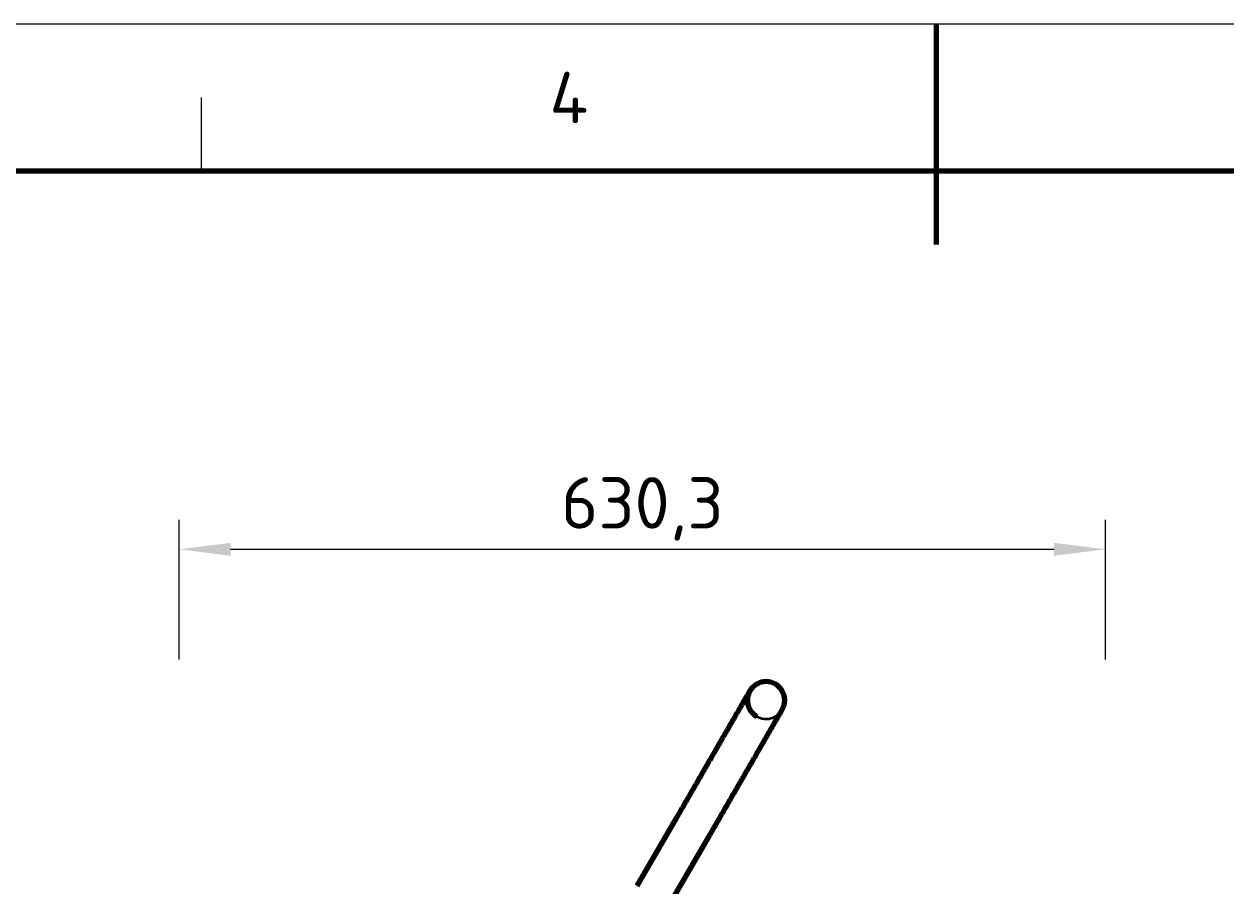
# Model space of a CAD drawing. Header units: millimetres. Extents: x 0 to 2208, y 0 to 420.
# Drawn here: x 147.9 to 229.7, y 238.4 to 297 of the extents above; entities that cross this region are included whole.
import ezdxf
from ezdxf.enums import TextEntityAlignment as Align

# ---------------------------------------------------------------- set-up
doc = ezdxf.new("R2010")
doc.units = ezdxf.units.MM
doc.linetypes.add('IRAM-E-TRAZOS', pattern=[5, 4, -1])
for name, color, linetype, lineweight in [('01-VISIBLE', 7, 'CONTINUOUS', 70), ('02-OCULTA', 4, 'IRAM-E-TRAZOS', 35), ('04-COTA', 3, 'CONTINUOUS', 18), ('06-TEXTO', 7, 'CONTINUOUS', 25), ('07-RECUADRO', 7, 'CONTINUOUS', 70), ('08-FINA', 5, 'CONTINUOUS', 18)]:
    doc.layers.add(name, color=color, linetype=linetype, lineweight=lineweight)
doc.styles.add('ISO3098', font='isocpeur.ttf')
doc.dimstyles.new('FLAMA-IRAM', dxfattribs={"dimtxt": 3.5, "dimasz": 3.5, "dimexe": 2, "dimexo": 1.5, "dimgap": 1, "dimtad": 1, "dimdec": 1, "dimtxsty": 'ISO3098', "dimblk": 'IRAM_FLECHA', "dimblk1": 'IRAM_FLECHA', "dimblk2": 'IRAM_FLECHA', "dimcen": 2.5, "dimclrd": 256, "dimclre": 256, "dimclrt": 256, "dimazin": 3, "dimtfac": 1, "dimtmove": 0, "dimatfit": 3, "dimlwd": 18, "dimlwe": 18})

# ---------------------------------------------------------------- blocks, each defined once
blk = doc.blocks.new('IRAM_FLECHA')
blk.add_solid([(0, 0), (-1, 0.125), (-1, -0.125)])

msp = doc.modelspace()

# ---------------------------------------------------------------- linework, layer by layer
at = {"layer": '01-VISIBLE'}
for p, q in [((189.661, 238.363), (192.321, 242.971)), ((191.861, 237.093), (194.521, 241.701))]:
    msp.add_line(p, q, dxfattribs=at)
for points in [[(192.321, 242.971), (192.346, 243.014), (192.371, 243.058), (192.396, 243.101), (192.422, 243.145), (192.447, 243.188), (192.472, 243.232), (192.497, 243.275), (192.522, 243.319), (192.547, 243.362), (192.572, 243.406), (192.597, 243.449), (192.623, 243.493), (192.648, 243.536), (192.673, 243.58), (192.698, 243.623), (192.723, 243.667), (192.748, 243.711), (192.773, 243.754), (192.798, 243.798), (192.824, 243.841), (192.849, 243.885), (192.874, 243.928), (192.899, 243.972), (192.924, 244.015), (192.949, 244.059), (192.974, 244.102), (192.999, 244.146), (193.025, 244.189), (193.05, 244.233), (193.075, 244.276), (193.1, 244.32), (193.125, 244.363), (193.15, 244.407), (193.175, 244.45), (193.2, 244.494), (193.226, 244.537), (193.251, 244.581), (193.276, 244.624), (193.301, 244.668), (193.326, 244.711), (193.351, 244.755), (193.376, 244.798), (193.401, 244.842), (193.427, 244.886), (193.452, 244.929), (193.477, 244.973), (193.502, 245.016), (193.527, 245.06), (193.552, 245.103), (193.577, 245.147), (193.602, 245.19), (193.628, 245.234), (193.653, 245.277), (193.678, 245.321), (193.703, 245.364), (193.728, 245.408), (193.753, 245.451), (193.778, 245.495), (193.803, 245.538), (193.829, 245.582), (193.854, 245.625), (193.879, 245.669), (193.904, 245.712), (193.929, 245.756), (193.954, 245.799), (193.979, 245.843), (194.005, 245.886), (194.03, 245.93), (194.055, 245.973), (194.08, 246.017), (194.105, 246.061), (194.13, 246.104), (194.155, 246.148), (194.18, 246.191), (194.206, 246.235), (194.231, 246.278), (194.256, 246.322), (194.281, 246.365), (194.306, 246.409), (194.331, 246.452), (194.356, 246.496), (194.381, 246.539), (194.407, 246.583), (194.432, 246.626), (194.457, 246.67), (194.482, 246.713), (194.507, 246.757), (194.532, 246.8), (194.557, 246.844), (194.582, 246.887), (194.608, 246.931), (194.633, 246.974), (194.658, 247.018), (194.683, 247.061), (194.708, 247.105), (194.733, 247.148), (194.758, 247.192), (194.783, 247.236), (194.809, 247.279), (194.834, 247.323), (194.859, 247.366), (194.884, 247.41), (194.909, 247.453), (194.934, 247.497), (194.959, 247.54), (194.984, 247.584), (195.01, 247.627), (195.035, 247.671), (195.06, 247.714), (195.085, 247.758), (195.11, 247.801), (195.135, 247.845), (195.16, 247.888), (195.185, 247.932), (195.211, 247.975), (195.236, 248.019), (195.261, 248.062), (195.286, 248.106), (195.311, 248.149), (195.336, 248.193), (195.361, 248.236), (195.386, 248.28), (195.412, 248.324), (195.437, 248.367), (195.462, 248.411), (195.487, 248.454), (195.512, 248.498), (195.537, 248.541), (195.562, 248.585), (195.587, 248.628), (195.613, 248.672), (195.638, 248.715), (195.663, 248.759), (195.688, 248.802), (195.713, 248.846), (195.738, 248.889), (195.763, 248.933), (195.788, 248.976), (195.814, 249.02), (195.839, 249.063), (195.864, 249.107), (195.889, 249.15), (195.914, 249.194), (195.939, 249.237), (195.964, 249.281), (195.989, 249.324), (196.015, 249.368), (196.04, 249.411), (196.065, 249.455), (196.09, 249.499), (196.115, 249.542), (196.14, 249.586), (196.165, 249.629), (196.19, 249.673), (196.216, 249.716), (196.241, 249.76), (196.266, 249.803), (196.291, 249.847), (196.316, 249.89), (196.341, 249.934), (196.366, 249.977), (196.391, 250.021), (196.417, 250.064), (196.442, 250.108), (196.467, 250.151), (196.492, 250.195), (196.517, 250.238), (196.542, 250.282), (196.567, 250.325), (196.592, 250.369), (196.618, 250.412), (196.643, 250.456), (196.668, 250.499), (196.693, 250.543), (196.718, 250.586), (196.743, 250.63), (196.768, 250.674), (196.793, 250.717), (196.819, 250.761), (196.844, 250.804), (196.869, 250.848), (196.894, 250.891), (196.919, 250.935), (196.944, 250.978), (196.969, 251.022), (196.994, 251.065), (197.02, 251.109), (197.045, 251.152), (197.07, 251.196), (197.095, 251.239), (197.12, 251.283), (197.145, 251.326), (197.17, 251.37), (197.195, 251.413), (197.221, 251.457), (197.246, 251.5), (197.271, 251.544), (197.296, 251.587), (197.321, 251.631)], [(194.521, 241.701), (194.546, 241.744), (194.571, 241.787), (194.596, 241.831), (194.621, 241.874), (194.646, 241.917), (194.671, 241.96), (194.696, 242.004), (194.721, 242.047), (194.746, 242.09), (194.771, 242.134), (194.796, 242.177), (194.821, 242.22), (194.846, 242.264), (194.871, 242.307), (194.896, 242.35), (194.921, 242.394), (194.946, 242.437), (194.971, 242.48), (194.996, 242.523), (195.021, 242.567), (195.046, 242.61), (195.071, 242.653), (195.096, 242.697), (195.121, 242.74), (195.146, 242.783), (195.171, 242.827), (195.196, 242.87), (195.221, 242.913), (195.246, 242.956), (195.271, 243), (195.296, 243.043), (195.321, 243.086), (195.346, 243.13), (195.371, 243.173), (195.396, 243.216), (195.421, 243.26), (195.446, 243.303), (195.471, 243.346), (195.496, 243.389), (195.521, 243.433), (195.546, 243.476), (195.571, 243.519), (195.596, 243.563), (195.621, 243.606), (195.646, 243.649), (195.671, 243.693), (195.696, 243.736), (195.721, 243.779), (195.746, 243.822), (195.771, 243.866), (195.796, 243.909), (195.821, 243.952), (195.846, 243.996), (195.871, 244.039), (195.896, 244.082), (195.921, 244.126), (195.946, 244.169), (195.971, 244.212), (195.996, 244.255), (196.021, 244.299), (196.046, 244.342), (196.071, 244.385), (196.096, 244.429), (196.121, 244.472), (196.146, 244.515), (196.171, 244.559), (196.196, 244.602), (196.221, 244.645), (196.246, 244.688), (196.271, 244.732), (196.296, 244.775), (196.321, 244.818), (196.346, 244.862), (196.371, 244.905), (196.396, 244.948), (196.421, 244.992), (196.446, 245.035), (196.471, 245.078), (196.496, 245.121), (196.521, 245.165), (196.546, 245.208), (196.571, 245.251), (196.596, 245.295), (196.621, 245.338), (196.646, 245.381), (196.671, 245.425), (196.696, 245.468), (196.721, 245.511), (196.746, 245.554), (196.771, 245.598), (196.796, 245.641), (196.821, 245.684), (196.846, 245.728), (196.871, 245.771), (196.896, 245.814), (196.921, 245.858), (196.946, 245.901), (196.971, 245.944), (196.996, 245.988), (197.021, 246.031), (197.046, 246.074), (197.071, 246.117), (197.096, 246.161), (197.121, 246.204), (197.146, 246.247), (197.171, 246.291), (197.196, 246.334), (197.221, 246.377), (197.246, 246.421), (197.271, 246.464), (197.296, 246.507), (197.321, 246.55), (197.346, 246.594), (197.371, 246.637), (197.396, 246.68), (197.421, 246.724), (197.446, 246.767), (197.471, 246.81), (197.496, 246.854), (197.521, 246.897), (197.546, 246.94), (197.571, 246.983), (197.596, 247.027), (197.621, 247.07), (197.646, 247.113), (197.671, 247.157), (197.696, 247.2), (197.721, 247.243), (197.746, 247.287), (197.771, 247.33), (197.796, 247.373), (197.821, 247.416), (197.846, 247.46), (197.871, 247.503), (197.896, 247.546), (197.921, 247.59), (197.946, 247.633), (197.971, 247.676), (197.996, 247.72), (198.021, 247.763), (198.046, 247.806), (198.071, 247.849), (198.096, 247.893), (198.121, 247.936), (198.146, 247.979), (198.171, 248.023), (198.196, 248.066), (198.221, 248.109), (198.246, 248.153), (198.271, 248.196), (198.296, 248.239), (198.321, 248.282), (198.346, 248.326), (198.371, 248.369), (198.396, 248.412), (198.421, 248.456), (198.446, 248.499), (198.471, 248.542), (198.496, 248.586), (198.521, 248.629), (198.546, 248.672), (198.571, 248.715), (198.596, 248.759), (198.621, 248.802), (198.646, 248.845), (198.671, 248.889), (198.696, 248.932), (198.721, 248.975), (198.746, 249.019), (198.771, 249.062), (198.796, 249.105), (198.821, 249.149), (198.846, 249.192), (198.871, 249.235), (198.896, 249.278), (198.921, 249.322), (198.946, 249.365), (198.971, 249.408), (198.996, 249.452), (199.021, 249.495), (199.046, 249.538), (199.071, 249.582), (199.096, 249.625), (199.121, 249.668), (199.146, 249.711), (199.171, 249.755), (199.196, 249.798), (199.221, 249.841), (199.246, 249.885), (199.271, 249.928), (199.296, 249.971), (199.321, 250.015), (199.346, 250.058), (199.371, 250.101), (199.396, 250.144), (199.421, 250.188), (199.446, 250.231), (199.471, 250.274), (199.496, 250.318), (199.521, 250.361)], [(194.521, 241.701), (194.546, 241.744), (194.571, 241.787), (194.596, 241.831), (194.621, 241.874), (194.646, 241.917), (194.671, 241.96), (194.696, 242.004), (194.721, 242.047), (194.746, 242.09), (194.771, 242.134), (194.796, 242.177), (194.821, 242.22), (194.846, 242.264), (194.871, 242.307), (194.896, 242.35), (194.921, 242.394), (194.946, 242.437), (194.971, 242.48), (194.996, 242.523), (195.021, 242.567), (195.046, 242.61), (195.071, 242.653), (195.096, 242.697), (195.121, 242.74), (195.146, 242.783), (195.171, 242.827), (195.196, 242.87), (195.221, 242.913), (195.246, 242.956), (195.271, 243), (195.296, 243.043), (195.321, 243.086), (195.346, 243.13), (195.371, 243.173), (195.396, 243.216), (195.421, 243.26), (195.446, 243.303), (195.471, 243.346), (195.496, 243.389), (195.521, 243.433), (195.546, 243.476), (195.571, 243.519), (195.596, 243.563), (195.621, 243.606), (195.646, 243.649), (195.671, 243.693), (195.696, 243.736), (195.721, 243.779), (195.746, 243.822), (195.771, 243.866), (195.796, 243.909), (195.821, 243.952), (195.846, 243.996), (195.871, 244.039), (195.896, 244.082), (195.921, 244.126), (195.946, 244.169), (195.971, 244.212), (195.996, 244.255), (196.021, 244.299), (196.046, 244.342), (196.071, 244.385), (196.096, 244.429), (196.121, 244.472), (196.146, 244.515), (196.171, 244.559), (196.196, 244.602), (196.221, 244.645), (196.246, 244.688), (196.271, 244.732), (196.296, 244.775), (196.321, 244.818), (196.346, 244.862), (196.371, 244.905), (196.396, 244.948), (196.421, 244.992), (196.446, 245.035), (196.471, 245.078), (196.496, 245.121), (196.521, 245.165), (196.546, 245.208), (196.571, 245.251), (196.596, 245.295), (196.621, 245.338), (196.646, 245.381), (196.671, 245.425), (196.696, 245.468), (196.721, 245.511), (196.746, 245.554), (196.771, 245.598), (196.796, 245.641), (196.821, 245.684), (196.846, 245.728), (196.871, 245.771), (196.896, 245.814), (196.921, 245.858), (196.946, 245.901), (196.971, 245.944), (196.996, 245.988), (197.021, 246.031), (197.046, 246.074), (197.071, 246.117), (197.096, 246.161), (197.121, 246.204), (197.146, 246.247), (197.171, 246.291), (197.196, 246.334), (197.221, 246.377), (197.246, 246.421), (197.271, 246.464), (197.296, 246.507), (197.321, 246.55), (197.346, 246.594), (197.371, 246.637), (197.396, 246.68), (197.421, 246.724), (197.446, 246.767), (197.471, 246.81), (197.496, 246.854), (197.521, 246.897), (197.546, 246.94), (197.571, 246.983), (197.596, 247.027), (197.621, 247.07), (197.646, 247.113), (197.671, 247.157), (197.696, 247.2), (197.721, 247.243), (197.746, 247.287), (197.771, 247.33), (197.796, 247.373), (197.821, 247.416), (197.846, 247.46), (197.871, 247.503), (197.896, 247.546), (197.921, 247.59), (197.946, 247.633), (197.971, 247.676), (197.996, 247.72), (198.021, 247.763), (198.046, 247.806), (198.071, 247.849), (198.096, 247.893), (198.121, 247.936), (198.146, 247.979), (198.171, 248.023), (198.196, 248.066), (198.221, 248.109), (198.246, 248.153), (198.271, 248.196), (198.296, 248.239), (198.321, 248.282), (198.346, 248.326), (198.371, 248.369), (198.396, 248.412), (198.421, 248.456), (198.446, 248.499), (198.471, 248.542), (198.496, 248.586), (198.521, 248.629), (198.546, 248.672), (198.571, 248.715), (198.596, 248.759), (198.621, 248.802), (198.646, 248.845), (198.671, 248.889), (198.696, 248.932), (198.721, 248.975), (198.746, 249.019), (198.771, 249.062), (198.796, 249.105), (198.821, 249.149), (198.846, 249.192), (198.871, 249.235), (198.896, 249.278), (198.921, 249.322), (198.946, 249.365), (198.971, 249.408), (198.996, 249.452), (199.021, 249.495), (199.046, 249.538), (199.071, 249.582), (199.096, 249.625), (199.121, 249.668), (199.146, 249.711), (199.171, 249.755), (199.196, 249.798), (199.221, 249.841), (199.246, 249.885), (199.271, 249.928), (199.296, 249.971), (199.321, 250.015), (199.346, 250.058), (199.371, 250.101), (199.396, 250.144), (199.421, 250.188), (199.446, 250.231), (199.471, 250.274), (199.496, 250.318), (199.521, 250.361)]]:
    msp.add_lwpolyline(points, dxfattribs=at)
for start, end in [(-30, 150), (-30, 150), (150, -120), (150, 150.00194), (-30.00194, -30)]:
    msp.add_arc((198.421, 250.996), 1.27, start, end, dxfattribs=at)
at = {"layer": '02-OCULTA'}
for p, q in [((192.321, 242.971), (189.661, 238.363)), ((194.521, 241.701), (191.861, 237.093))]:
    msp.add_line(p, q, dxfattribs=at)
msp.add_lwpolyline([(192.321, 242.971), (192.346, 243.014), (192.371, 243.058), (192.396, 243.101), (192.422, 243.145), (192.447, 243.188), (192.472, 243.232), (192.497, 243.275), (192.522, 243.319), (192.547, 243.362), (192.572, 243.406), (192.597, 243.449), (192.623, 243.493), (192.648, 243.536), (192.673, 243.58), (192.698, 243.623), (192.723, 243.667), (192.748, 243.711), (192.773, 243.754), (192.798, 243.798), (192.824, 243.841), (192.849, 243.885), (192.874, 243.928), (192.899, 243.972), (192.924, 244.015), (192.949, 244.059), (192.974, 244.102), (192.999, 244.146), (193.025, 244.189), (193.05, 244.233), (193.075, 244.276), (193.1, 244.32), (193.125, 244.363), (193.15, 244.407), (193.175, 244.45), (193.2, 244.494), (193.226, 244.537), (193.251, 244.581), (193.276, 244.624), (193.301, 244.668), (193.326, 244.711), (193.351, 244.755), (193.376, 244.798), (193.401, 244.842), (193.427, 244.886), (193.452, 244.929), (193.477, 244.973), (193.502, 245.016), (193.527, 245.06), (193.552, 245.103), (193.577, 245.147), (193.602, 245.19), (193.628, 245.234), (193.653, 245.277), (193.678, 245.321), (193.703, 245.364), (193.728, 245.408), (193.753, 245.451), (193.778, 245.495), (193.803, 245.538), (193.829, 245.582), (193.854, 245.625), (193.879, 245.669), (193.904, 245.712), (193.929, 245.756), (193.954, 245.799), (193.979, 245.843), (194.005, 245.886), (194.03, 245.93), (194.055, 245.973), (194.08, 246.017), (194.105, 246.061), (194.13, 246.104), (194.155, 246.148), (194.18, 246.191), (194.206, 246.235), (194.231, 246.278), (194.256, 246.322), (194.281, 246.365), (194.306, 246.409), (194.331, 246.452), (194.356, 246.496), (194.381, 246.539), (194.407, 246.583), (194.432, 246.626), (194.457, 246.67), (194.482, 246.713), (194.507, 246.757), (194.532, 246.8), (194.557, 246.844), (194.582, 246.887), (194.608, 246.931), (194.633, 246.974), (194.658, 247.018), (194.683, 247.061), (194.708, 247.105), (194.733, 247.148), (194.758, 247.192), (194.783, 247.236), (194.809, 247.279), (194.834, 247.323), (194.859, 247.366), (194.884, 247.41), (194.909, 247.453), (194.934, 247.497), (194.959, 247.54), (194.984, 247.584), (195.01, 247.627), (195.035, 247.671), (195.06, 247.714), (195.085, 247.758), (195.11, 247.801), (195.135, 247.845), (195.16, 247.888), (195.185, 247.932), (195.211, 247.975), (195.236, 248.019), (195.261, 248.062), (195.286, 248.106), (195.311, 248.149), (195.336, 248.193), (195.361, 248.236), (195.386, 248.28), (195.412, 248.324), (195.437, 248.367), (195.462, 248.411), (195.487, 248.454), (195.512, 248.498), (195.537, 248.541), (195.562, 248.585), (195.587, 248.628), (195.613, 248.672), (195.638, 248.715), (195.663, 248.759), (195.688, 248.802), (195.713, 248.846), (195.738, 248.889), (195.763, 248.933), (195.788, 248.976), (195.814, 249.02), (195.839, 249.063), (195.864, 249.107), (195.889, 249.15), (195.914, 249.194), (195.939, 249.237), (195.964, 249.281), (195.989, 249.324), (196.015, 249.368), (196.04, 249.411), (196.065, 249.455), (196.09, 249.499), (196.115, 249.542), (196.14, 249.586), (196.165, 249.629), (196.19, 249.673), (196.216, 249.716), (196.241, 249.76), (196.266, 249.803), (196.291, 249.847), (196.316, 249.89), (196.341, 249.934), (196.366, 249.977), (196.391, 250.021), (196.417, 250.064), (196.442, 250.108), (196.467, 250.151), (196.492, 250.195), (196.517, 250.238), (196.542, 250.282), (196.567, 250.325), (196.592, 250.369), (196.618, 250.412), (196.643, 250.456), (196.668, 250.499), (196.693, 250.543), (196.718, 250.586), (196.743, 250.63), (196.768, 250.674), (196.793, 250.717), (196.819, 250.761), (196.844, 250.804), (196.869, 250.848), (196.894, 250.891), (196.919, 250.935), (196.944, 250.978), (196.969, 251.022), (196.994, 251.065), (197.02, 251.109), (197.045, 251.152), (197.07, 251.196), (197.095, 251.239), (197.12, 251.283), (197.145, 251.326), (197.17, 251.37), (197.195, 251.413), (197.221, 251.457), (197.246, 251.5), (197.271, 251.544), (197.296, 251.587), (197.321, 251.631)], dxfattribs=at)
for start, end in [(150.00194, -120), (-120, -30.00194), (-120, -30)]:
    msp.add_arc((198.421, 250.996), 1.27, start, end, dxfattribs=at)
at = {"layer": '07-RECUADRO'}
msp.add_line((210, 297), (210, 282), dxfattribs=at)
msp.add_lwpolyline([(25, 10), (410, 10), (410, 287), (25, 287)], close=True, dxfattribs=at)
at = {"layer": '08-FINA'}
msp.add_line((160, 287), (160, 292), dxfattribs=at)
msp.add_lwpolyline([(0, 0), (420, 0), (420, 297), (0, 297)], close=True, dxfattribs=at)

# ---------------------------------------------------------------- texts
at = {"layer": '06-TEXTO', "style": 'ISO3098'}
msp.add_text('4', height=3.5, dxfattribs=at).set_placement((185, 292), align=Align.MIDDLE_CENTER)

# ---------------------------------------------------------------- dimensions: what is measured, and where the dimension line sits
at = {"layer": '04-COTA'}
msp.add_linear_dim(base=(158.484, 261.266), p1=(158.484, 252.266), p2=(221.516, 252.266), dimstyle='FLAMA-IRAM', override={"dimlfac": 10}, dxfattribs=at).render()

doc.saveas('drawing.dxf')
